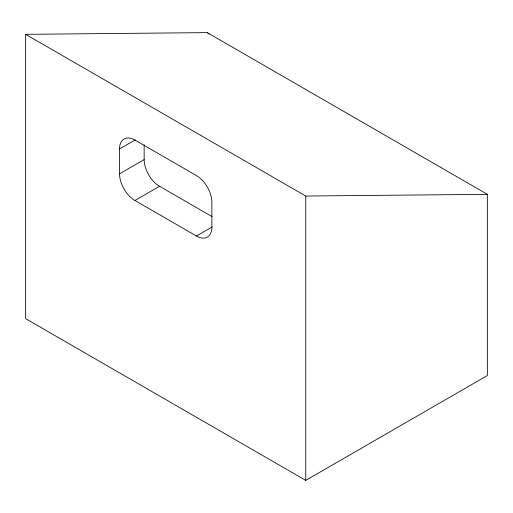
<?xml version="1.0" encoding="UTF-8"?>
<svg xmlns="http://www.w3.org/2000/svg" width="513" height="513" viewBox="0 0 513 513"><rect width="100%" height="100%" fill="white"/><g stroke="black" fill="none" stroke-linecap="round" stroke-linejoin="round"><path stroke-width="0.77" d="M212.209 226.951L196.479 236.031L134.919 200.493A21.764 12.569 60 0 1 119.529 173.836L119.529 148.956L135.259 139.876M119.529 173.836L144.153 159.62L144.153 144.846M134.919 200.493L159.543 186.277L212.113 216.627M305.748 480.38L487.35 375.535L487.35 194.331L207.252 32.62L25.65 34.333L25.65 318.669L305.748 480.38L305.748 196.049L25.65 34.333M305.748 196.049L487.35 194.331M207.252 32.62L209.009 34.134M196.479 236.031A21.764 12.569 60 0 0 211.869 227.15L211.869 202.269A21.764 12.569 60 0 0 196.479 175.613L134.919 140.068A21.764 12.569 60 0 0 119.529 148.956M159.543 186.277A21.764 12.569 60 0 1 144.153 159.62"/></g></svg>
